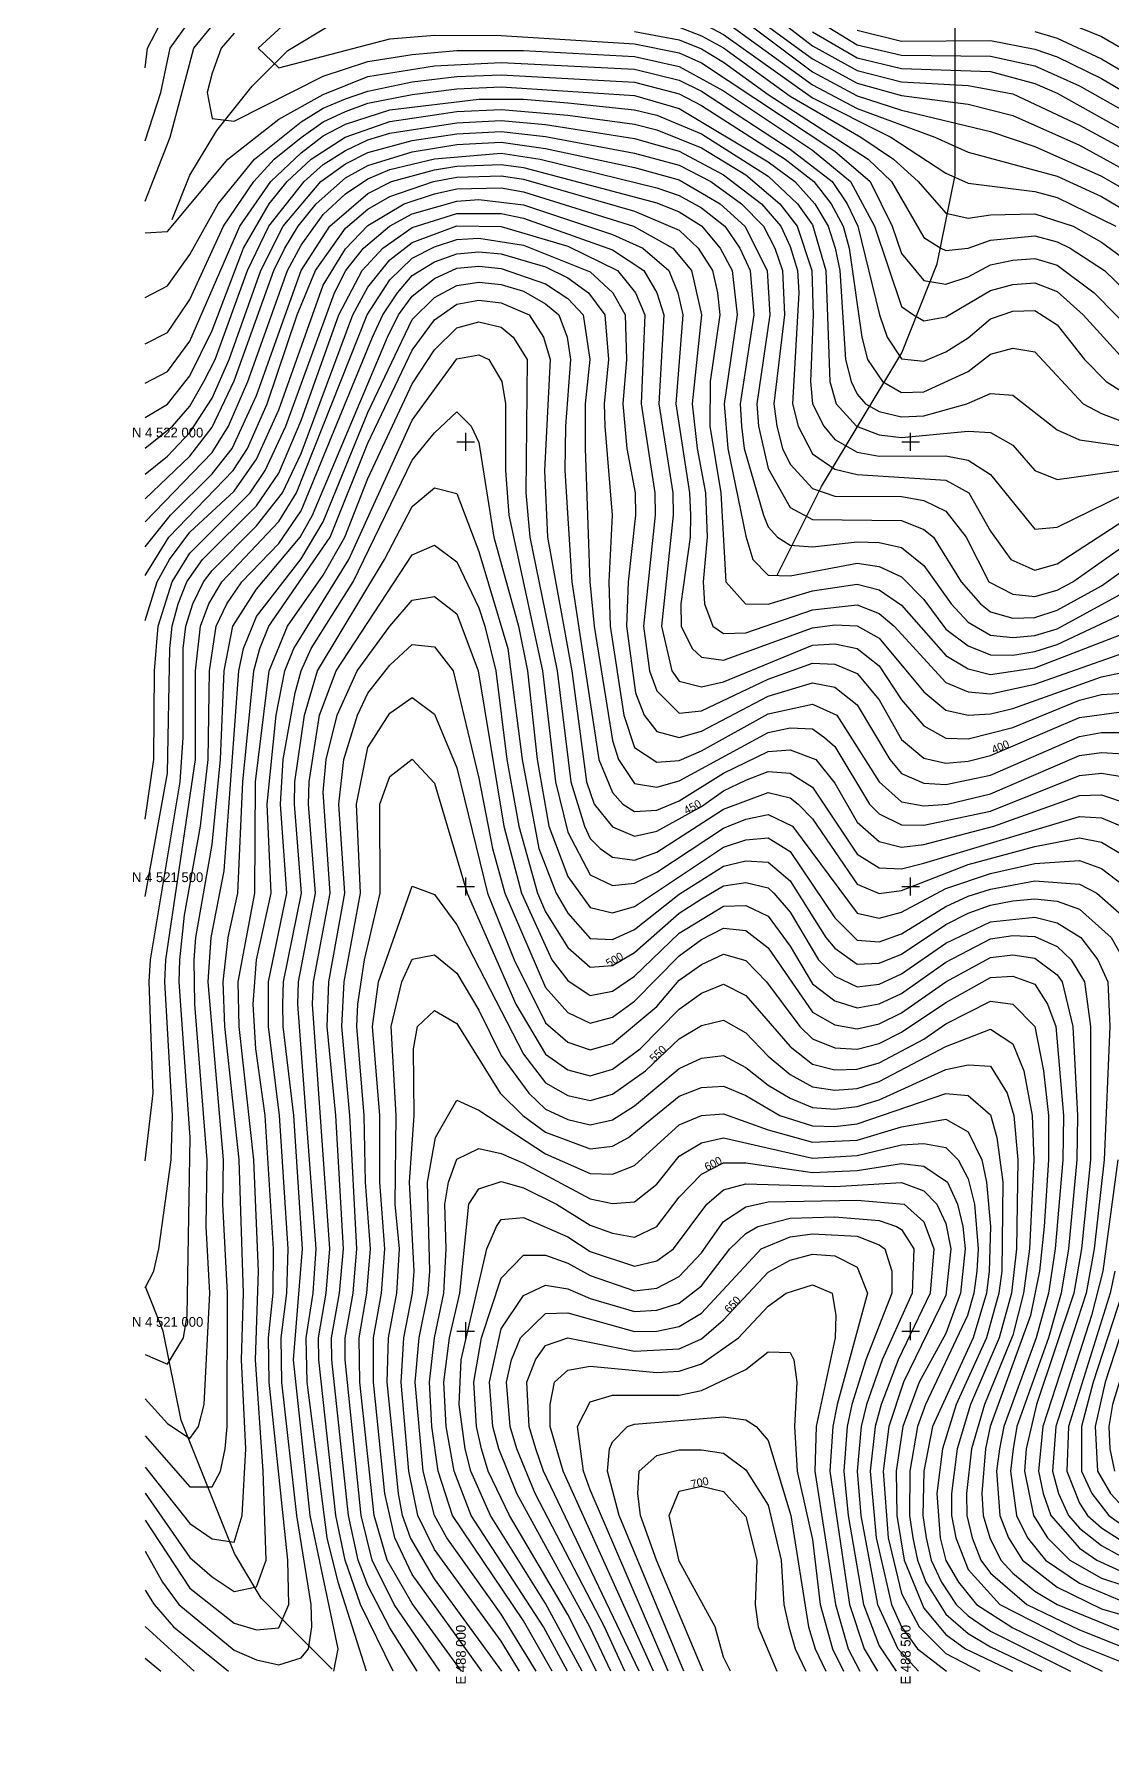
# Model space of a CAD drawing. Header units: metres. Extents: x 487515 to 493460, y 4520543 to 4524748.
# Drawn here: x 487515 to 488727, y 4520543 to 4522459 of the extents above; entities that cross this region are included whole.
import ezdxf
from ezdxf.enums import TextEntityAlignment as Align

# ---------------------------------------------------------------- set-up
doc = ezdxf.new("R2010")
doc.units = ezdxf.units.M
for name, color, linetype in [('GRID-COORDINATES', 8, 'Continuous'), ('STREAM', 150, 'Continuous'), ('TOPO-CONTOUR-MAJOR', 8, 'Continuous'), ('TOPO-CONTOUR-MINOR', 252, 'Continuous'), ('TOPO-TEXT', 8, 'Continuous')]:
    doc.layers.add(name, color=color, linetype=linetype)

msp = doc.modelspace()

# ---------------------------------------------------------------- linework, layer by layer
at = {"layer": 'GRID-COORDINATES'}
for p, q in [((488000, 4521990), (488000, 4522010)), ((488500, 4521990), (488500, 4522010)), ((487990, 4522000), (488010, 4522000)), ((488490, 4522000), (488510, 4522000)), ((487990, 4521500), (488010, 4521500)), ((488000, 4521490), (488000, 4521510)), ((488490, 4521500), (488510, 4521500)), ((488500, 4521490), (488500, 4521510)), ((487990, 4521000), (488010, 4521000)), ((488000, 4520990), (488000, 4521010)), ((488490, 4521000), (488510, 4521000)), ((488500, 4520990), (488500, 4521010))]:
    msp.add_line(p, q, dxfattribs=at)
at = {"layer": 'STREAM'}
for points in [[(487670, 4522250), (487690, 4522300), (487720, 4522350), (487760, 4522400), (487800, 4522440), (487850, 4522470), (487950, 4522510), (488000, 4522520), (488100, 4522560), (488150, 4522590), (488250, 4522630), (488312.5, 4522662.5), (488350, 4522700)], [(488350, 4521850), (488400, 4521950), (488490, 4522100), (488530, 4522200), (488550, 4522300), (488550, 4522550)], [(487850, 4520620), (487770, 4520700), (487740, 4520750), (487680, 4520900), (487660, 4521000), (487640, 4521050)]]:
    msp.add_lwpolyline(points, dxfattribs=at)
at = {"layer": 'TOPO-CONTOUR-MAJOR'}
for points in [[(488389.8, 4522477.1), (488439.8, 4522446.6), (488489.8, 4522434.9), (488589.8, 4522433.8), (488639.8, 4522422.8), (488689.8, 4522400.5), (488839.8, 4522315.5), (488864.8, 4522297.1), (488893, 4522267.7), (488914.8, 4522236.2), (488966.5, 4522142.7), (489004.5, 4522092.7), (489189.8, 4521914.5), (489224, 4521892.7), (489339.8, 4521849.2), (489439.8, 4521805.2), (489489.8, 4521776.9), (489514.8, 4521759.2), (489589.8, 4521689.4), (489614.8, 4521674.6), (489689.8, 4521645)], [(487739.8, 4522459.4), (487724.9, 4522442.7), (487714.8, 4522414.6), (487709.5, 4522392.7), (487714.8, 4522363.6), (487739.8, 4522360.6), (487839.8, 4522411.3), (487889.8, 4522427.8), (487939.8, 4522435.6), (487989.8, 4522439.9), (488064.8, 4522440), (488189.8, 4522433.4), (488239.8, 4522422.2), (488289.8, 4522394.6), (488389.8, 4522327.9), (488432.4, 4522292.7), (488459.3, 4522242.7), (488489.8, 4522152.3), (488503.3, 4522142.7), (488514.8, 4522136.1), (488539.8, 4522140.6), (488589.8, 4522170.2), (488614.8, 4522177.1), (488639.8, 4522178.8), (488664.8, 4522169), (488694.1, 4522142.7), (488739.7, 4522092.7)], [(488298.5, 4522467.7), (488389.8, 4522401.3), (488439.8, 4522374.8), (488527.4, 4522342.7), (488564.8, 4522325.9), (488664.8, 4522298.6), (488714.8, 4522275.8), (488789.8, 4522231.3)], [(487639.8, 4522027.4), (487664.8, 4522042.5), (487689.8, 4522074.2), (487714.8, 4522125.1), (487750.2, 4522217.7), (487779.1, 4522267.7), (487799.4, 4522292.7), (487826.3, 4522317.7), (487864.5, 4522342.7), (487914.8, 4522360.3), (487989.8, 4522371.4), (488039.8, 4522373.8), (488114.8, 4522367.2), (488189.8, 4522357.2), (488214.8, 4522351), (488264.8, 4522330.8), (488314.8, 4522300.2), (488353.1, 4522267.7), (488372.7, 4522242.7), (488389, 4522192.7), (488390.6, 4522142.7), (488387.4, 4522067.7), (488389.9, 4522042.7), (488402.4, 4522017.7), (488414.8, 4522002.8), (488439.8, 4521988.4), (488464.8, 4521983.9), (488539.8, 4521984.3), (488564.8, 4521979.5), (488589.8, 4521963.4), (488639.8, 4521902), (488664.8, 4521904.1), (488739.8, 4521940.7)], [(487639.8, 4521882), (487668.1, 4521917.7), (487714.8, 4521964.2), (487737.3, 4521992.7), (487764.8, 4522052.3), (487815.1, 4522192.7), (487847.2, 4522242.7), (487889.8, 4522279.1), (487916.7, 4522292.7), (487964.8, 4522305.7), (487989.8, 4522310.1), (488039.8, 4522312), (488064.8, 4522308.6), (488214.8, 4522268.7), (488239.8, 4522258.8), (488264.8, 4522243), (488286, 4522217.7), (488299.5, 4522192.7), (488305.1, 4522142.7), (488290.3, 4522042.7), (488294.5, 4521992.7), (488314.8, 4521893.9), (488322.7, 4521867.7), (488339.8, 4521850), (488364.8, 4521849.5), (488439.8, 4521863.5), (488464.8, 4521860), (488489.8, 4521848.3), (488514.8, 4521822.7), (488539.8, 4521789.3), (488564.8, 4521770.6), (488589.8, 4521760.6), (488614.8, 4521760), (488639.8, 4521764.1), (488664.8, 4521772.1), (488739.8, 4521807.2)], [(487639.8, 4521191.4), (487648.7, 4521267.7), (487644.1, 4521392.7), (487645.6, 4521417.7), (487678.8, 4521617.7), (487682.4, 4521667.7), (487682.5, 4521767.7), (487685.2, 4521792.7), (487693.1, 4521817.7), (487705.1, 4521842.7), (487714.8, 4521855.5), (487764.8, 4521905.7), (487793.9, 4521942.7), (487814.8, 4521987.1), (487873.2, 4522142.7), (487889.8, 4522174), (487914.8, 4522204.7), (487939.8, 4522224.2), (487989.8, 4522242.8), (488039.8, 4522242.2), (488114.8, 4522219.9), (488170.4, 4522192.7), (488190.7, 4522167.7), (488201.1, 4522142.7), (488197.2, 4522042.7), (488212.5, 4521942.7), (488213, 4521917.7), (488199.7, 4521792.7), (488206.4, 4521742.7), (488214.8, 4521720), (488239.8, 4521694.8), (488264.8, 4521697.6), (488339.8, 4521733.2), (488389.8, 4521751), (488414.8, 4521750.2), (488439.8, 4521739.7), (488464.8, 4521709.8), (488489.8, 4521665.2), (488514.8, 4521644.5), (488539.8, 4521638.9), (488564.8, 4521641), (488589.8, 4521647.5), (488689.8, 4521689.9), (488739.8, 4521696.7)], [(487639.8, 4520847.2), (487689.8, 4520783.9), (487714.8, 4520766.6), (487739.8, 4520762.7), (487748.7, 4520792.7), (487752.6, 4520867.7), (487747.9, 4520967.7), (487750.1, 4521042.7), (487745.1, 4521192.7), (487729, 4521342.7), (487727.3, 4521392.7), (487733, 4521442.7), (487743.9, 4521492.7), (487749.3, 4521617.7), (487761.8, 4521742.7), (487768.6, 4521767.7), (487778.8, 4521792.7), (487847.5, 4521892.7), (487889.8, 4521998.4), (487939.8, 4522103.2), (487964.8, 4522137.3), (487989.8, 4522154.9), (488014.8, 4522159.3), (488039.8, 4522156.4), (488071.2, 4522142.7), (488087.4, 4522117.7), (488094.7, 4522092.7), (488088.4, 4521967.7), (488091.9, 4521892.7), (488119.1, 4521742.7), (488135.9, 4521617.7), (488144.4, 4521592.7), (488164.8, 4521567), (488189.8, 4521556.5), (488214.8, 4521562.2), (488264.8, 4521589.9), (488289.8, 4521607.5), (488314.8, 4521619.5), (488339.8, 4521629.3), (488364.8, 4521627.6), (488389.8, 4521611.8), (488439.8, 4521536.4), (488464.8, 4521521.1), (488489.8, 4521519.9), (488514.8, 4521526.2), (488689.8, 4521578.9), (488714.8, 4521577.1), (488739.8, 4521566.6)], [(487888.5, 4520617.7), (487856.5, 4520717.7), (487844.2, 4520767.7), (487821.9, 4520942.7), (487820.6, 4520992.7), (487828.5, 4521042.7), (487831.9, 4521092.7), (487811.1, 4521367.7), (487811.9, 4521392.7), (487831.2, 4521492.7), (487823.2, 4521592.7), (487823.9, 4521617.7), (487835.7, 4521692.7), (487854.4, 4521742.7), (487939.8, 4521872.8), (487964.8, 4521883.8), (487989.8, 4521865.2), (488014.8, 4521813.3), (488021.6, 4521792.7), (488033.9, 4521742.7), (488046.2, 4521642.7), (488059.7, 4521567.7), (488080.8, 4521492.7), (488089.8, 4521471.5), (488114.8, 4521431.6), (488139.8, 4521409.2), (488164.8, 4521411.4), (488189.8, 4521425.7), (488239.8, 4521469.9), (488264.8, 4521486.2), (488289.8, 4521500.8), (488314.8, 4521504.5), (488339.8, 4521498.6), (488346.2, 4521492.7), (488364.8, 4521471.1), (488396.6, 4521417.7), (488414.8, 4521399.4), (488439.8, 4521387.2), (488464.8, 4521390.2), (488489.8, 4521401.7), (488539.8, 4521436.3), (488589.8, 4521460.5), (488639.8, 4521465.5), (488664.8, 4521459.3), (488691.3, 4521442.7), (488710.6, 4521417.7), (488721.7, 4521392.7), (488724, 4521342.7), (488717.6, 4521192.7), (488706.4, 4521092.7), (488697.4, 4521042.7), (488648.8, 4520892.7), (488643.7, 4520842.7), (488648.9, 4520817.7), (488657.7, 4520792.7), (488689.8, 4520756.1), (488709.5, 4520742.7), (488739.8, 4520728.6)], [(488018.2, 4520617.7), (487939.8, 4520726.4), (487920.2, 4520767.7), (487908.9, 4520817.7), (487896.3, 4520942.7), (487896.3, 4520992.7), (487905.4, 4521042.7), (487908.9, 4521092.7), (487903.4, 4521167.7), (487903.3, 4521242.7), (487895, 4521342.7), (487901.8, 4521392.7), (487939.8, 4521500.6), (487964.8, 4521490.9), (487989.8, 4521456.8), (488064.8, 4521311.5), (488089.8, 4521279.1), (488114.8, 4521265.2), (488139.8, 4521259.4), (488164.8, 4521266.4), (488202.2, 4521292.7), (488239.8, 4521328.8), (488264.8, 4521343.6), (488289.8, 4521349.6), (488314.8, 4521335.5), (488339.8, 4521309.1), (488364.8, 4521288.6), (488389.8, 4521274.8), (488414.8, 4521271.1), (488439.8, 4521273.1), (488464.8, 4521280.7), (488539.8, 4521320.3), (488589.8, 4521339.7), (488614.8, 4521323.1), (488627.2, 4521292.7), (488636.8, 4521242.7), (488638.7, 4521192.7), (488633.5, 4521092.7), (488627.1, 4521042.7), (488614.8, 4520995.5), (488583, 4520917.7), (488568.4, 4520867.7), (488562.7, 4520817.7), (488563.3, 4520792.7), (488569.1, 4520767.7), (488579, 4520742.7), (488589.8, 4520728.1), (488630.6, 4520692.7), (488689.8, 4520664.1), (488739.8, 4520644.5)], [(488114.3, 4520617.7), (488087.3, 4520667.7), (488006.2, 4520792.7), (487986.8, 4520842.7), (487978, 4520892.7), (487975.4, 4520942.7), (487981.9, 4520992.7), (487993.3, 4521042.7), (488003.5, 4521142.7), (488014.8, 4521160.1), (488039.8, 4521168.3), (488064.8, 4521161.4), (488102.1, 4521142.7), (488139.8, 4521119.1), (488164.8, 4521110.3), (488189.8, 4521105.7), (488214.8, 4521117.8), (488239.8, 4521150.6), (488264.8, 4521176.7), (488289.8, 4521189.4), (488314.8, 4521189.4), (488389.8, 4521178.6), (488439.8, 4521180.8), (488489.8, 4521188.7), (488514.8, 4521185.7), (488541.4, 4521167.7), (488552.9, 4521142.7), (488558.6, 4521117.7), (488561.3, 4521092.7), (488556.2, 4521042.7), (488539.8, 4520997.6), (488509.7, 4520942.7), (488491.4, 4520892.7), (488483.9, 4520842.7), (488484.7, 4520792.7), (488492.7, 4520742.7), (488514.8, 4520688.5), (488539.8, 4520659), (488561.8, 4520642.7), (488614.4, 4520617.7)], [(488194.8, 4520617.7), (488087.2, 4520842.7), (488078.7, 4520867.7), (488071.2, 4520892.7), (488068.8, 4520942.7), (488078.5, 4520967.7), (488089.8, 4520983.9), (488114.8, 4520992.6), (488189.8, 4520977.4), (488239.8, 4520980.2), (488264.8, 4520991.5), (488289.8, 4521012.7), (488339.8, 4521066.3), (488364.8, 4521080), (488389.8, 4521086.7), (488414.8, 4521084.7), (488439.8, 4521071.9), (488451.5, 4521042.7), (488417.5, 4520917.7), (488412.6, 4520892.7), (488409.3, 4520842.7), (488431.2, 4520692.7), (488447.9, 4520642.7), (488463, 4520617.7)], [(488765.3, 4521042.7), (488727.1, 4520917.7), (488722.9, 4520892.7), (488723.8, 4520867.7), (488729.1, 4520842.7)], [(488297.6, 4520617.7), (488289.8, 4520633.4), (488280.2, 4520667.7), (488239.8, 4520741.6), (488228.5, 4520792.7), (488239.8, 4520820.2), (488264.8, 4520825.7), (488289.8, 4520819.9), (488314.8, 4520791.8), (488327.2, 4520742.7), (488325.4, 4520692.7), (488328.5, 4520667.7), (488349.5, 4520617.7)], [(487639.8, 4520667.8), (487694.8, 4520617.7)]]:
    msp.add_lwpolyline(points, dxfattribs=at)
at = {"layer": 'TOPO-CONTOUR-MINOR'}
for points in [[(487821, 4522492.7), (487766.8, 4522442.7), (487789.8, 4522420.6), (487914.8, 4522453), (487964.8, 4522457.2), (488039.8, 4522457), (488189.8, 4522447.6), (488239.8, 4522437.4), (488264.8, 4522426.1), (488414.8, 4522327), (488454.5, 4522292.7), (488479.4, 4522242.7), (488489.8, 4522211.9), (488514.8, 4522181.6), (488539.8, 4522177.4), (488564.8, 4522185.4), (488589.8, 4522198.9), (488614.8, 4522204.4), (488639.8, 4522206.1), (488664.8, 4522198.6), (488706.5, 4522167.7), (488755.5, 4522117.7)], [(488289.8, 4522503.6), (488389.8, 4522430.5), (488439.8, 4522403.4), (488489.8, 4522389.3), (488564.8, 4522379.8), (488614.8, 4522366.8), (488689.8, 4522333.8), (488814.8, 4522265.1)], [(488314.8, 4522503.5), (488389.8, 4522445.4), (488439.8, 4522417.6), (488489.8, 4522404.8), (488564.8, 4522400.7), (488614.8, 4522391.5), (488689.8, 4522356.2), (488806.8, 4522292.7), (488839.8, 4522271), (488868.2, 4522242.7), (488928.1, 4522142.7), (488965, 4522092.7), (489059.8, 4521992.7), (489133.7, 4521892.7), (489164.8, 4521862.9), (489198.4, 4521842.7), (489289.8, 4521820.1), (489364.8, 4521786), (489439.8, 4521765.6), (489489.8, 4521739.5), (489514.8, 4521719.5), (489564.8, 4521668.3), (489589.8, 4521649.9), (489669.4, 4521617.7)], [(487639.8, 4522338.5), (487657.3, 4522392.7), (487667.8, 4522442.7), (487689.8, 4522473.5)], [(488264.8, 4522471), (488289.8, 4522458.2), (488389.8, 4522387), (488477.9, 4522342.7), (488539.8, 4522302.2), (488564.8, 4522290.7), (488639.8, 4522281.5), (488664.8, 4522274.7), (488730.6, 4522242.7)], [(488314.8, 4522472.3), (488389.8, 4522415.9), (488439.8, 4522389.1), (488489.8, 4522372.8), (488589.8, 4522349), (488639.8, 4522332.3), (488714.8, 4522298.8), (488811.9, 4522242.7)], [(488664.8, 4522476.1), (488714.8, 4522455.7), (488866.8, 4522367.7), (488926.6, 4522317.7), (488962, 4522267.7), (488989.8, 4522215.5), (489034.6, 4522142.7), (489064.8, 4522113.3), (489090.4, 4522092.7), (489135.4, 4522067.7), (489248.4, 4521992.7), (489337.1, 4521942.7), (489414.8, 4521906.9), (489464.8, 4521873.8), (489562.8, 4521792.7), (489639.8, 4521734.6), (489673.2, 4521717.7)], [(487639.8, 4522270.8), (487667.8, 4522342.7), (487694.4, 4522442.7), (487714.9, 4522467.7)], [(487639.8, 4522420.5), (487642.2, 4522442.7), (487655.3, 4522467.7)], [(488189.8, 4522461.6), (488239.8, 4522452), (488264.8, 4522441.8), (488289.8, 4522426.8), (488339.8, 4522390.6), (488452.4, 4522317.7), (488478.6, 4522292.7), (488514.8, 4522229.8), (488534.1, 4522217.7), (488539.8, 4522215), (488564.8, 4522217.7), (488589.8, 4522226.7), (488639.8, 4522231.6), (488664.8, 4522225.1), (488679.5, 4522217.7), (488717.8, 4522192.7), (488846.9, 4522067.7)], [(488239.8, 4522466.2), (488264.8, 4522456.5), (488289.8, 4522443), (488364.8, 4522388.6), (488443.9, 4522342.7), (488480.7, 4522317.7), (488508.6, 4522292.7), (488539.8, 4522257.1), (488564.8, 4522251.7), (488589.8, 4522255.4), (488639.8, 4522256.5), (488682.9, 4522242.7), (488714.8, 4522224.7), (488758.2, 4522192.7)], [(488389.8, 4522461.1), (488439.8, 4522431.9), (488489.8, 4522420), (488589.8, 4522416.6), (488639.8, 4522403), (488664.8, 4522392.1), (488839.8, 4522294.1), (488864.8, 4522272.8), (488890.5, 4522242.7), (488947.2, 4522142.7), (488984, 4522092.7), (489059.4, 4522017.7), (489139.8, 4521922.2), (489169.6, 4521892.7), (489214.8, 4521864.9), (489314.8, 4521834.4), (489439.8, 4521784.6), (489474.1, 4521767.7), (489514.8, 4521739.1), (489564.8, 4521689.6), (489589.8, 4521669.1), (489614.8, 4521655.8), (489689.8, 4521626.3)], [(488439.8, 4522462.8), (488489.8, 4522450.5), (488589.8, 4522451.2), (488639.8, 4522441.6), (488664.8, 4522433), (488714.8, 4522408.5), (488864.8, 4522320), (488889.8, 4522298), (488914.8, 4522268.2), (488985.8, 4522142.7), (489026.8, 4522092.7), (489189.8, 4521954.3), (489239.8, 4521919.4), (489264.8, 4521906.3), (489364.8, 4521865), (489464.8, 4521813.6), (489514.8, 4521779.6), (489589.8, 4521712.9), (489614.8, 4521694.5), (489714.8, 4521653.9)], [(488639.8, 4522461.5), (488664.8, 4522453.9), (488714.8, 4522430.8), (488864.8, 4522342.3), (488896.8, 4522317.7), (488919.4, 4522292.7), (488951.7, 4522242.7), (488989.8, 4522171.5), (489008.4, 4522142.7), (489053.5, 4522092.7), (489262.1, 4521942.7), (489389.8, 4521882.1), (489464.8, 4521837.5), (489514.8, 4521802.9), (489589.8, 4521738.6), (489639.8, 4521705.4), (489664.6, 4521692.7)], [(487639.8, 4522235.1), (487664.8, 4522236.7), (487732.5, 4522317.7), (487789.8, 4522362.7), (487839.8, 4522390.7), (487889.8, 4522410.7), (487964.8, 4522422.9), (488039.8, 4522426.6), (488189.8, 4522419), (488239.8, 4522406.8), (488264.8, 4522394.5), (488364.8, 4522329.2), (488411.9, 4522292.7), (488428.9, 4522267.7), (488440.6, 4522242.7), (488465, 4522142.7), (488473.8, 4522117.7), (488489.8, 4522093.4), (488514.8, 4522090.8), (488539.8, 4522101.2), (488564.8, 4522116.8), (488589.8, 4522138.4), (488614.8, 4522146.9), (488639.8, 4522147.7), (488664.8, 4522131.6), (488695.6, 4522092.7), (488720, 4522067.7), (488759.6, 4522042.7)], [(487639.8, 4522162.3), (487664.8, 4522175.4), (487689.8, 4522210.8), (487721.6, 4522267.7), (487762.4, 4522317.7), (487814.8, 4522359.9), (487839.8, 4522375.2), (487864.8, 4522385.8), (487889.8, 4522394.5), (487939.8, 4522405), (487989.8, 4522410.9), (488039.8, 4522412.7), (488189.8, 4522404.3), (488239.8, 4522391.2), (488264.8, 4522378.3), (488358.9, 4522317.7), (488391.1, 4522292.7), (488410.8, 4522267.7), (488424.1, 4522242.7), (488430.9, 4522217.7), (488445.3, 4522117.7), (488451.7, 4522092.7), (488468.3, 4522067.7), (488489.8, 4522055.4), (488514.8, 4522056.4), (488564.8, 4522079.1), (488589.8, 4522098.6), (488614.8, 4522105.5), (488639.8, 4522101.3), (488693.9, 4522042.7), (488714.8, 4522031.8), (488864.8, 4521974.5)], [(487639.8, 4522110.3), (487664.8, 4522122.8), (487678.1, 4522142.7), (487689.8, 4522160.2), (487727.7, 4522242.7), (487761.9, 4522292.7), (487784.6, 4522317.7), (487814.8, 4522342.3), (487839.8, 4522359.7), (487864.8, 4522371.6), (487889.8, 4522380.7), (487939.8, 4522390.5), (487989.8, 4522396.9), (488039.8, 4522399.1), (488189.8, 4522389.3), (488239.8, 4522375), (488339.8, 4522315), (488369.8, 4522292.7), (488392.3, 4522267.7), (488407.5, 4522242.7), (488415.1, 4522217.7), (488420.5, 4522192.7), (488427, 4522092.7), (488433.3, 4522067.7), (488439.8, 4522053.6), (488449.5, 4522042.7), (488464.8, 4522034.2), (488489.8, 4522028), (488514.8, 4522029.3), (488563.4, 4522042.7), (488589.8, 4522054.2), (488614.8, 4522052.6), (488664.8, 4522013.6), (488689.8, 4522002.2), (488739.8, 4521995.3)], [(487639.8, 4522065.9), (487664.8, 4522079.2), (487689.8, 4522113.2), (487745.9, 4522242.7), (487780.8, 4522292.7), (487814.8, 4522325.1), (487839.8, 4522344.1), (487864.8, 4522357.2), (487914.8, 4522373.5), (488014.8, 4522385.5), (488064.8, 4522385.4), (488114.8, 4522381.2), (488189.8, 4522373.3), (488214.8, 4522367.2), (488264.8, 4522346.3), (488339.8, 4522298.8), (488373, 4522267.7), (488389.8, 4522243.9), (488404.8, 4522192.7), (488409.4, 4522067.7), (488416.3, 4522042.7), (488439.2, 4522017.7), (488464.8, 4522008), (488489.8, 4522004.8), (488564.8, 4522011.9), (488589.8, 4522010.6), (488614.8, 4521996.4), (488639.8, 4521967.9), (488664.8, 4521957.7), (488739.8, 4521968.3)], [(487639.8, 4521993), (487670.3, 4522017.7), (487689.8, 4522040.3), (487705.7, 4522067.7), (487718.3, 4522092.7), (487754.7, 4522192.7), (487778.8, 4522242.7), (487818.2, 4522292.7), (487839.8, 4522312), (487864.8, 4522327.8), (487889.8, 4522339.7), (487914.8, 4522347.1), (487989.8, 4522358.9), (488039.8, 4522361.5), (488089.8, 4522356.8), (488189.8, 4522341.1), (488239.8, 4522326.9), (488289.8, 4522300.4), (488332.3, 4522267.7), (488354.2, 4522242.7), (488364.8, 4522219.7), (488372.9, 4522192.7), (488374.3, 4522167.7), (488367.4, 4522042.7), (488373.8, 4522017.7), (488389.8, 4521986.4), (488414.8, 4521969.4), (488439.8, 4521963.2), (488539.8, 4521957), (488565.6, 4521942.7), (488589.8, 4521899.7), (488612.8, 4521867.7), (488639.8, 4521855.7), (488664.8, 4521862.7), (488739.8, 4521911.7)], [(487639.8, 4521963.6), (487664.8, 4521983.8), (487689.8, 4522010.5), (487714.8, 4522049.1), (487733.9, 4522092.7), (487769.8, 4522192.7), (487794.9, 4522242.7), (487837, 4522292.7), (487864.8, 4522312.6), (487889.8, 4522325.5), (487939.8, 4522339), (487989.8, 4522346.5), (488039.8, 4522349.1), (488089.8, 4522343.4), (488189.8, 4522324.8), (488239.8, 4522311), (488275.6, 4522292.7), (488310.1, 4522267.7), (488334.8, 4522242.7), (488347.6, 4522217.7), (488356.2, 4522192.7), (488358.4, 4522142.7), (488346.4, 4522042.7), (488349.8, 4522017.7), (488356, 4521992.7), (488364.8, 4521974.9), (488389.8, 4521947.4), (488414.8, 4521939), (488489.8, 4521938.6), (488514.8, 4521934.1), (488539.8, 4521922.2), (488562.5, 4521892.7), (488587.9, 4521842.7), (488614.8, 4521828.7), (488639.8, 4521826.1), (488664.8, 4521833.4), (488682.5, 4521842.7), (488739.8, 4521883.2)], [(487639.8, 4521936), (487689.8, 4521984.1), (487714.8, 4522016.6), (487739.8, 4522068.5), (487784.4, 4522192.7), (487796.8, 4522217.7), (487811.6, 4522242.7), (487832, 4522267.7), (487864.8, 4522296.7), (487889.8, 4522310.9), (487939.8, 4522326.2), (487989.8, 4522334.4), (488039.8, 4522336.8), (488089.8, 4522329.9), (488189.8, 4522308.5), (488239.8, 4522294.7), (488285.9, 4522267.7), (488313.8, 4522242.7), (488338.9, 4522192.7), (488341.7, 4522142.7), (488327.1, 4522042.7), (488329.1, 4522017.7), (488339.8, 4521970), (488364.8, 4521926.2), (488389.8, 4521912.6), (488489.8, 4521911.4), (488514.8, 4521901.6), (488525.8, 4521892.7), (488556.7, 4521842.7), (488578.7, 4521817.7), (488589.8, 4521808.7), (488614.8, 4521801.8), (488639.8, 4521802.5), (488664.8, 4521810.6), (488714.8, 4521838.2), (488739.8, 4521856)], [(487639.8, 4521910), (487714.8, 4521988.2), (487733.2, 4522017.7), (487755, 4522067.7), (487799.6, 4522192.7), (487814.8, 4522221), (487839.8, 4522255.7), (487864.8, 4522278.9), (487889.8, 4522295.9), (487914.8, 4522306.2), (487964.8, 4522318.4), (488039.8, 4522324.5), (488083.5, 4522317.7), (488214.8, 4522285.6), (488239.8, 4522277.2), (488264.8, 4522263.3), (488291.1, 4522242.7), (488308.1, 4522217.7), (488319.7, 4522192.7), (488323.7, 4522142.7), (488308.5, 4522042.7), (488310.1, 4522017.7), (488313.1, 4521992.7), (488334.6, 4521917.7), (488339.8, 4521904.5), (488350.5, 4521892.7), (488364.8, 4521883.7), (488389.8, 4521882.1), (488439.8, 4521887.5), (488464.8, 4521886.7), (488489.8, 4521881.3), (488514.8, 4521861.1), (488545.7, 4521817.7), (488564.8, 4521797.4), (488589.8, 4521782.8), (488614.8, 4521779.9), (488639.8, 4521782.4), (488664.8, 4521789.8), (488739.8, 4521830.8)], [(487639.8, 4521849.9), (487666.2, 4521892.7), (487738.5, 4521967.7), (487754.7, 4521992.7), (487776.7, 4522042.7), (487810.6, 4522142.7), (487831.1, 4522192.7), (487864.8, 4522240.1), (487889.8, 4522261.5), (487914.8, 4522276), (487963.8, 4522292.7), (487989.8, 4522297.6), (488039.8, 4522299.2), (488064.8, 4522295.3), (488189.8, 4522259.4), (488239.8, 4522238.1), (488261.1, 4522217.7), (488277.5, 4522192.7), (488283.1, 4522167.7), (488285.7, 4522142.7), (488274.7, 4522067.7), (488274.4, 4522017.7), (488286.8, 4521942.7), (488292.2, 4521842.7), (488314.4, 4521817.7), (488339.8, 4521817.6), (488389.8, 4521832.4), (488439.8, 4521839.9), (488464.8, 4521833.6), (488489.8, 4521816.4), (488539.8, 4521759.7), (488564.8, 4521744.9), (488589.8, 4521738.6), (488639.8, 4521745.8), (488739.8, 4521784.6)], [(487639.8, 4521799.1), (487653.1, 4521842.7), (487667.1, 4521867.7), (487689.8, 4521898.3), (487739.8, 4521944.6), (487764.8, 4521980.4), (487789.8, 4522036.1), (487839.8, 4522176.2), (487864.8, 4522217.2), (487889.8, 4522243.3), (487930.9, 4522267.7), (487964.8, 4522279), (487989.8, 4522284.5), (488039.8, 4522285.6), (488064.8, 4522281), (488188.6, 4522242.7), (488232.6, 4522217.7), (488253.7, 4522192.7), (488264.9, 4522142.7), (488254.6, 4522042.7), (488260, 4521992.7), (488269.6, 4521942.7), (488271.5, 4521892.7), (488266.8, 4521842.7), (488268.4, 4521817.7), (488277.7, 4521792.7), (488289.8, 4521784.5), (488314.8, 4521785.1), (488389.8, 4521811.3), (488439.8, 4521816.9), (488464.8, 4521807.1), (488481.7, 4521792.7), (488539.8, 4521729.3), (488564.8, 4521718.9), (488589.8, 4521716.7), (488639.8, 4521727.4), (488739.8, 4521762.9)], [(487639.8, 4521575.9), (487649.3, 4521642.7), (487650, 4521742.7), (487654.1, 4521792.7), (487669.9, 4521842.7), (487689.8, 4521875), (487757.8, 4521942.7), (487774.4, 4521967.7), (487797.7, 4522017.7), (487852.3, 4522167.7), (487865.1, 4522192.7), (487885, 4522217.7), (487914.2, 4522242.7), (487939.8, 4522256.5), (487989.8, 4522270.8), (488014.8, 4522272.5), (488064.8, 4522266.4), (488164.8, 4522233.2), (488199, 4522217.7), (488228.1, 4522192.7), (488238.5, 4522167.7), (488243.9, 4522142.7), (488236.2, 4522042.7), (488251.6, 4521942.7), (488252.6, 4521917.7), (488252.2, 4521892.7), (488241.9, 4521817.7), (488242.1, 4521792.7), (488254.4, 4521767.7), (488264.8, 4521757.8), (488289.8, 4521754.7), (488389.8, 4521790.8), (488414.8, 4521794.4), (488439.8, 4521793.3), (488464.8, 4521779.1), (488514.8, 4521718.8), (488539.8, 4521698.2), (488564.8, 4521692.8), (488589.8, 4521694.3), (488614.8, 4521700.2), (488714.8, 4521735.8), (488739.8, 4521741.2)], [(487639.8, 4521488.8), (487664.8, 4521627.6), (487667.4, 4521767.7), (487669.9, 4521792.7), (487676.9, 4521817.7), (487686.3, 4521842.7), (487704, 4521867.7), (487764.8, 4521928.2), (487789.8, 4521964.8), (487814.8, 4522024), (487857.2, 4522142.7), (487883.4, 4522192.7), (487906.8, 4522217.7), (487939.8, 4522241.1), (487989.8, 4522256.9), (488039.8, 4522256.8), (488064.8, 4522251.6), (488164.8, 4522215.8), (488200.3, 4522192.7), (488214.9, 4522167.7), (488222.6, 4522142.7), (488217, 4522042.7), (488232.7, 4521942.7), (488233.3, 4521917.7), (488220, 4521792.7), (488231.6, 4521742.7), (488239.8, 4521731), (488264.8, 4521724.5), (488289.8, 4521730), (488389.8, 4521771.3), (488414.8, 4521772.9), (488439.8, 4521767.8), (488464.8, 4521748.3), (488489.8, 4521710.1), (488514.8, 4521680.7), (488539.8, 4521667), (488564.8, 4521666.1), (488614.8, 4521678.8), (488689.8, 4521709.5), (488714.8, 4521715.8), (488745.8, 4521717.7)], [(487639.8, 4521048.8), (487649.2, 4521067.7), (487654.8, 4521092.7), (487668.7, 4521192.7), (487670.4, 4521242.7), (487661.8, 4521392.7), (487662.7, 4521417.7), (487696.3, 4521642.7), (487696.3, 4521742.7), (487701.8, 4521792.7), (487711.3, 4521817.7), (487725.9, 4521842.7), (487789.8, 4521910.5), (487809.7, 4521942.7), (487889.3, 4522142.7), (487914.8, 4522182.3), (487939.8, 4522206.4), (487964.8, 4522219.4), (487989.8, 4522227.4), (488014.8, 4522229.2), (488064.8, 4522221.3), (488139.8, 4522191.3), (488165.4, 4522167.7), (488179.2, 4522142.7), (488180.7, 4522092.7), (488176.6, 4522042.7), (488181.1, 4521992.7), (488190.4, 4521942.7), (488190.8, 4521917.7), (488182.4, 4521842.7), (488180.6, 4521792.7), (488190.7, 4521717.7), (488200.4, 4521692.7), (488214.8, 4521674.4), (488239.8, 4521667.4), (488264.8, 4521674.6), (488339.8, 4521713.9), (488389.8, 4521729), (488414.8, 4521724.2), (488439.8, 4521704.3), (488476.5, 4521642.7), (488489.8, 4521627), (488514.8, 4521616.1), (488539.8, 4521614.8), (488589.8, 4521625.3), (488689.8, 4521668.7), (488714.8, 4521673.2), (488739.8, 4521673.3)], [(487639.8, 4520973.8), (487664.8, 4520962.9), (487682.8, 4520992.7), (487686.7, 4521017.7), (487690.1, 4521217.7), (487677.9, 4521392.7), (487678.6, 4521417.7), (487683.9, 4521467.7), (487701.9, 4521567.7), (487710.5, 4521642.7), (487712.1, 4521742.7), (487719.5, 4521792.7), (487731.3, 4521817.7), (487748.4, 4521842.7), (487789.8, 4521885.9), (487814.8, 4521922.6), (487895.3, 4522117.7), (487906.6, 4522142.7), (487923.1, 4522167.7), (487939.8, 4522187), (487964.8, 4522202.4), (487989.8, 4522211.6), (488014.8, 4522213.7), (488039.8, 4522211.3), (488089.8, 4522196.7), (488114.8, 4522184.5), (488138.1, 4522167.7), (488156.5, 4522142.7), (488160.3, 4522092.7), (488155.5, 4522042.7), (488156.2, 4522017.7), (488164.7, 4521917.7), (488160.8, 4521842.7), (488162.3, 4521792.7), (488177.8, 4521692.7), (488189.8, 4521656.2), (488214.8, 4521639.7), (488239.8, 4521641.8), (488264.8, 4521652.6), (488339.8, 4521694.2), (488389.8, 4521704.9), (488417.1, 4521692.7), (488464.8, 4521617.7), (488489.8, 4521595.4), (488514.8, 4521590.6), (488541.4, 4521592.7), (488589.8, 4521604.2), (488689.8, 4521647.2), (488714.8, 4521650.8), (488739.8, 4521649.2)], [(487639.8, 4520924.1), (487664.8, 4520896.1), (487689.8, 4520879.2), (487699.5, 4520892.7), (487706, 4520917.7), (487712.3, 4521042.7), (487708.3, 4521117.7), (487709.5, 4521192.7), (487695.4, 4521367.7), (487694.6, 4521417.7), (487696.4, 4521442.7), (487714.8, 4521547.1), (487724.3, 4521642.7), (487728.4, 4521742.7), (487738.3, 4521792.7), (487764.8, 4521834.4), (487813.8, 4521892.7), (487827.7, 4521917.7), (487912, 4522117.7), (487924.3, 4522142.7), (487939.8, 4522163.9), (487964.8, 4522183.7), (487989.8, 4522195.2), (488014.8, 4522197.5), (488039.8, 4522195.1), (488089.8, 4522177.6), (488114.8, 4522161.2), (488132.1, 4522142.7), (488139.4, 4522092.7), (488134.4, 4522042.7), (488134.3, 4521992.7), (488139.6, 4521842.7), (488144.4, 4521792.7), (488164.8, 4521664.3), (488171.5, 4521642.7), (488189.8, 4521616), (488214.8, 4521611.9), (488239.8, 4521619), (488339.8, 4521673.2), (488364.8, 4521678.5), (488389.8, 4521677.3), (488403.4, 4521667.7), (488414.8, 4521657.3), (488453.9, 4521592.7), (488464.8, 4521581.7), (488489.8, 4521569.5), (488514.8, 4521568.9), (488589.8, 4521584.7), (488689.8, 4521624.9), (488714.8, 4521627.3), (488739.8, 4521623.5)], [(487639.8, 4520882.4), (487689.8, 4520825.2), (487714.8, 4520825.2), (487724.4, 4520842.7), (487729.4, 4520867.7), (487731.8, 4520892.7), (487732, 4521042.7), (487726.9, 4521142.7), (487727.7, 4521192.7), (487710.4, 4521392.7), (487713.9, 4521442.7), (487728.3, 4521517.7), (487744.9, 4521742.7), (487750.2, 4521767.7), (487764.8, 4521803.6), (487814.8, 4521868.3), (487839.8, 4521910.2), (487889.8, 4522033.1), (487939.8, 4522137.5), (487964.8, 4522162.2), (487989.8, 4522176), (488014.8, 4522179.4), (488039.8, 4522176.8), (488064.8, 4522169.3), (488089.8, 4522155.1), (488104.7, 4522142.7), (488113.8, 4522117.7), (488117.8, 4522092.7), (488112, 4522017.7), (488111.5, 4521967.7), (488119.1, 4521842.7), (488149.5, 4521642.7), (488164.8, 4521605.7), (488176.7, 4521592.7), (488189.8, 4521584.2), (488214.8, 4521586), (488239.8, 4521596.5), (488289.8, 4521627.6), (488339.8, 4521651.8), (488364.8, 4521653.8), (488393.6, 4521642.7), (488414.8, 4521616.4), (488439.8, 4521572.3), (488464.8, 4521550.7), (488489.8, 4521544.4), (488514.8, 4521547.4), (488593.5, 4521567.7), (488689.8, 4521602.2), (488714.8, 4521603), (488745.8, 4521592.7)], [(487639.8, 4520817.8), (487689.8, 4520745.7), (487714.8, 4520723.8), (487739.8, 4520707.2), (487764.8, 4520712.7), (487775.5, 4520742.7), (487772.4, 4520842.7), (487763.7, 4520967.7), (487767.2, 4521067.7), (487761.9, 4521192.7), (487745.1, 4521342.7), (487744.3, 4521392.7), (487762.8, 4521492.7), (487763.5, 4521617.7), (487779, 4521742.7), (487799.6, 4521792.7), (487839.8, 4521850.2), (487864.1, 4521892.7), (487889.8, 4521958.9), (487939.8, 4522065.3), (487964.8, 4522103.5), (487989.8, 4522128.3), (488014.8, 4522134.8), (488039.8, 4522128.9), (488053.1, 4522117.7), (488068.9, 4522092.7), (488067.4, 4521942.7), (488072, 4521892.7), (488102.6, 4521742.7), (488118.1, 4521617.7), (488133.3, 4521567.7), (488139.8, 4521554), (488151.2, 4521542.7), (488164.8, 4521533.1), (488189.8, 4521529.8), (488214.8, 4521538.8), (488289.8, 4521586.9), (488339.8, 4521605.9), (488364.8, 4521599.9), (488373.7, 4521592.7), (488389.8, 4521576.2), (488439.8, 4521502.6), (488464.8, 4521492.3), (488489.8, 4521495.5), (488564.8, 4521524.9), (488639.8, 4521545.1), (488689.8, 4521554.8), (488714.8, 4521549.8), (488739.8, 4521534.9)], [(487639.8, 4520787.4), (487689.8, 4520711.1), (487739.8, 4520671.8), (487764.8, 4520664.4), (487789.8, 4520666.5), (487801.2, 4520692.7), (487799.9, 4520742.7), (487779, 4520942.7), (487778.1, 4520992.7), (487783.4, 4521042.7), (487783.8, 4521092.7), (487774.4, 4521242.7), (487764, 4521317.7), (487760.9, 4521367.7), (487764.8, 4521417.7), (487781.3, 4521492.7), (487776.8, 4521592.7), (487786.8, 4521692.7), (487796.6, 4521742.7), (487806.9, 4521767.7), (487868.6, 4521867.7), (487939.8, 4522024.5), (487989.8, 4522093.2), (488014.8, 4522097.9), (488025.8, 4522092.7), (488040.7, 4522067.7), (488044.5, 4522042.7), (488044.5, 4521967.7), (488048.4, 4521917.7), (488086.1, 4521742.7), (488100.8, 4521617.7), (488114.8, 4521561), (488139.8, 4521513.3), (488164.8, 4521501.2), (488189.8, 4521503.7), (488214.8, 4521516.1), (488289.8, 4521565.6), (488314.8, 4521575.6), (488339.8, 4521581.1), (488367.2, 4521567.7), (488439.8, 4521470.1), (488464.8, 4521464.4), (488489.8, 4521471), (488539.8, 4521497.7), (488589.8, 4521514.5), (488639.8, 4521525.8), (488689.8, 4521529.4), (488714.8, 4521520.3), (488739.8, 4521501.1)], [(487639.8, 4520752.6), (487659.1, 4520717.7), (487677.3, 4520692.7), (487739.8, 4520641.2), (487764.8, 4520630.6), (487789.8, 4520624.7), (487814.8, 4520632.9), (487823.4, 4520642.7), (487827.1, 4520667.7), (487826.2, 4520692.7), (487810.2, 4520792.7), (487793.3, 4520942.7), (487792.4, 4520992.7), (487799, 4521042.7), (487800.5, 4521092.7), (487790.7, 4521242.7), (487778.1, 4521342.7), (487778.1, 4521392.7), (487798.8, 4521492.7), (487791.8, 4521592.7), (487794.7, 4521642.7), (487808.1, 4521717.7), (487814.8, 4521742.7), (487826.4, 4521767.7), (487873.6, 4521842.7), (487939.8, 4521979.3), (487964.8, 4522010.1), (487989.8, 4522033.6), (488005.9, 4522017.7), (488014.8, 4521999.4), (488031.4, 4521892.7), (488059.1, 4521792.7), (488069.5, 4521742.7), (488080.1, 4521642.7), (488093.5, 4521567.7), (488114.8, 4521511.4), (488139.8, 4521476.3), (488164.8, 4521470.3), (488189.8, 4521477.7), (488289.8, 4521544.2), (488314.8, 4521552.5), (488339.8, 4521554.8), (488364.8, 4521539.3), (488414.8, 4521464.8), (488439.8, 4521439.7), (488464.8, 4521438), (488489.8, 4521446.9), (488539.8, 4521477.7), (488564.8, 4521489.1), (488589.8, 4521497.2), (488639.8, 4521506.3), (488689.8, 4521502.8), (488709.2, 4521492.7), (488737.6, 4521467.7)], [(487851.7, 4520617.7), (487856.5, 4520642.7), (487825.2, 4520792.7), (487806.5, 4520967.7), (487816.6, 4521092.7), (487806.6, 4521242.7), (487794.7, 4521342.7), (487794.4, 4521367.7), (487795, 4521392.7), (487815.5, 4521492.7), (487807.4, 4521592.7), (487808, 4521617.7), (487818.9, 4521692.7), (487833.5, 4521742.7), (487908.8, 4521867.7), (487939.8, 4521927.4), (487964.8, 4521948.5), (487989.8, 4521942), (488014.8, 4521876.8), (488047.3, 4521767.7), (488063.5, 4521642.7), (488082.2, 4521542.7), (488101.5, 4521492.7), (488114.8, 4521470.1), (488139.8, 4521441.6), (488164.8, 4521440.3), (488189.8, 4521451.7), (488239.8, 4521491.3), (488289.8, 4521522.8), (488314.8, 4521528.8), (488339.8, 4521527.4), (488364.8, 4521506.6), (488404.6, 4521442.7), (488414.8, 4521430.6), (488439.8, 4521412.8), (488464.8, 4521413.8), (488489.8, 4521424.1), (488539.8, 4521457.2), (488564.8, 4521469.9), (488589.8, 4521479.1), (488614.8, 4521483.9), (488639.8, 4521486.3), (488664.8, 4521483.5), (488689.8, 4521474.6), (488725.5, 4521442.7), (488739.9, 4521417.7)], [(487918.3, 4520617.7), (487881.8, 4520692.7), (487864.4, 4520742.7), (487854, 4520792.7), (487834.7, 4520967.7), (487834.6, 4520992.7), (487843.1, 4521042.7), (487847.2, 4521092.7), (487827.8, 4521367.7), (487828.8, 4521392.7), (487847.4, 4521492.7), (487839.8, 4521606.2), (487843.2, 4521642.7), (487855.5, 4521692.7), (487877.8, 4521742.7), (487914.8, 4521792.7), (487939.8, 4521821.9), (487964.8, 4521826.1), (487989.8, 4521806.5), (488014.1, 4521742.7), (488042.7, 4521567.7), (488062.6, 4521492.7), (488096.9, 4521417.7), (488114.8, 4521394.2), (488139.8, 4521377.4), (488164.8, 4521382.4), (488189.8, 4521399.1), (488239.8, 4521447.4), (488289.8, 4521477.9), (488314.8, 4521478.7), (488339.8, 4521466.8), (488364.8, 4521433), (488389.8, 4521390.6), (488414.8, 4521371.4), (488439.8, 4521363.5), (488464.8, 4521368), (488489.8, 4521379.7), (488539.8, 4521414.8), (488589.8, 4521441.3), (488614.8, 4521445.1), (488639.8, 4521443.9), (488664.8, 4521432.7), (488680.5, 4521417.7), (488695.6, 4521392.7), (488702.4, 4521342.7), (488702.3, 4521192.7), (488692.2, 4521092.7), (488683.5, 4521042.7), (488641.7, 4520917.7), (488630.1, 4520867.7), (488628.1, 4520842.7), (488638.2, 4520792.7), (488654, 4520767.7), (488679, 4520742.7), (488714.8, 4520722.5), (488764.8, 4520705.7)], [(487945.5, 4520617.7), (487914.8, 4520666.6), (487889.8, 4520714.2), (487879.2, 4520742.7), (487868.2, 4520792.7), (487849.4, 4520967.7), (487849.2, 4520992.7), (487858.1, 4521042.7), (487862.4, 4521092.7), (487853.9, 4521242.7), (487844.3, 4521342.7), (487845.9, 4521392.7), (487864.1, 4521492.7), (487857.5, 4521592.7), (487862.9, 4521642.7), (487878.3, 4521692.7), (487889.8, 4521717.3), (487914.8, 4521748.8), (487939.8, 4521772), (487964.8, 4521769.7), (487986, 4521742.7), (488014.8, 4521621.7), (488030.1, 4521542.7), (488043.9, 4521492.7), (488089.8, 4521386.4), (488114.8, 4521358.5), (488139.8, 4521346.4), (488164.8, 4521353.1), (488189.8, 4521371.1), (488239.8, 4521422), (488264.8, 4521440.6), (488289.8, 4521453.2), (488314.8, 4521450.6), (488339.8, 4521430.9), (488389.8, 4521358.9), (488414.8, 4521344.5), (488439.8, 4521340), (488464.8, 4521345.8), (488489.8, 4521358), (488539.8, 4521392.8), (488589.8, 4521420.4), (488614.8, 4521423.2), (488639.8, 4521419.3), (488664.8, 4521400.6), (488670.4, 4521392.7), (488682.4, 4521342.7), (488687.7, 4521242.7), (488686.9, 4521192.7), (488677.5, 4521092.7), (488669.3, 4521042.7), (488654.9, 4520992.7), (488619.6, 4520892.7), (488615.2, 4520867.7), (488612.4, 4520842.7), (488619.2, 4520792.7), (488631.6, 4520767.7), (488651.6, 4520742.7), (488689.8, 4520716.8), (488739.8, 4520695.7)], [(487970.9, 4520617.7), (487919.6, 4520692.7), (487894.7, 4520742.7), (487882.4, 4520792.7), (487864.3, 4520967.7), (487864.3, 4520992.7), (487873.4, 4521042.7), (487877.6, 4521092.7), (487869.8, 4521242.7), (487860.8, 4521342.7), (487863.3, 4521392.7), (487881.5, 4521492.7), (487877.1, 4521592.7), (487889.8, 4521656.3), (487914.8, 4521694.8), (487939.8, 4521712.5), (487964.8, 4521693.7), (487989.8, 4521633.5), (488024.4, 4521492.7), (488054.3, 4521417.7), (488089.8, 4521346.7), (488114.8, 4521325.2), (488139.8, 4521316.4), (488164.8, 4521323.7), (488214.8, 4521365.1), (488239.8, 4521394.6), (488264.8, 4521412.2), (488289.8, 4521424.1), (488314.8, 4521416.9), (488338, 4521392.7), (488375.5, 4521342.7), (488389.8, 4521328.7), (488414.8, 4521318.8), (488439.8, 4521317), (488464.8, 4521323.7), (488489.8, 4521336.1), (488539.8, 4521369.6), (488589.8, 4521397.9), (488614.8, 4521399.2), (488639.8, 4521390.4), (488654.1, 4521367.7), (488663.2, 4521342.7), (488671.8, 4521242.7), (488671.3, 4521192.7), (488662.7, 4521092.7), (488655.1, 4521042.7), (488641.2, 4520992.7), (488604.7, 4520892.7), (488599.8, 4520867.7), (488596.5, 4520842.7), (488600.4, 4520792.7), (488610, 4520767.7), (488625.7, 4520742.7), (488664.8, 4520712.1), (488714.8, 4520688), (488764.8, 4520673.1)], [(487995.1, 4520617.7), (487939.8, 4520693.7), (487911.7, 4520742.7), (487897.1, 4520792.7), (487880.9, 4520942.7), (487880.1, 4520992.7), (487888.9, 4521042.7), (487892.9, 4521092.7), (487887.3, 4521167.7), (487885.9, 4521242.7), (487877.4, 4521342.7), (487878.6, 4521367.7), (487886, 4521417.7), (487903.7, 4521492.7), (487903.5, 4521592.7), (487914.8, 4521623.8), (487939.8, 4521643.1), (487964.8, 4521616.4), (488001.5, 4521492.7), (488056.3, 4521367.7), (488089.8, 4521311.4), (488114.8, 4521293.8), (488139.8, 4521287.3), (488164.8, 4521294.6), (488196.1, 4521317.7), (488239.8, 4521362.2), (488264.8, 4521380), (488289.8, 4521390.2), (488314.8, 4521377.6), (488364.8, 4521320.3), (488389.8, 4521300.3), (488414.8, 4521294), (488439.8, 4521294.6), (488464.8, 4521301.9), (488514.8, 4521328.2), (488539.8, 4521345.7), (488589.8, 4521371), (488614.8, 4521367.9), (488639.5, 4521342.7), (488649.5, 4521292.7), (488654.9, 4521242.7), (488655.2, 4521192.7), (488650.3, 4521117.7), (488645, 4521067.7), (488634.7, 4521017.7), (488589.6, 4520892.7), (488584.3, 4520867.7), (488580, 4520817.7), (488581.7, 4520792.7), (488589, 4520767.7), (488601.4, 4520742.7), (488614.8, 4520727.9), (488639.8, 4520707.7), (488664.7, 4520692.7), (488739.8, 4520661.9)], [(488040.4, 4520617.7), (487964.8, 4520721.6), (487937.9, 4520767.7), (487929, 4520792.7), (487924.3, 4520817.7), (487911.8, 4520942.7), (487913, 4520992.7), (487922.5, 4521042.7), (487925.4, 4521092.7), (487920.5, 4521142.7), (487921.8, 4521242.7), (487916.1, 4521342.7), (487928, 4521392.7), (487939.8, 4521418.2), (487964.8, 4521423.1), (487989.8, 4521402.6), (488014.8, 4521361.1), (488039.8, 4521310.1), (488071, 4521267.7), (488089.8, 4521249.7), (488114.8, 4521238.1), (488139.8, 4521232.1), (488164.8, 4521237.7), (488189.8, 4521253.4), (488239.8, 4521295.3), (488264.8, 4521307.2), (488289.8, 4521309.9), (488314.8, 4521296.4), (488339.8, 4521276.6), (488364.8, 4521262), (488389.8, 4521251.5), (488414.8, 4521249.5), (488439.8, 4521252.5), (488464.8, 4521260), (488539.8, 4521294.3), (488564.8, 4521299.7), (488589.8, 4521297.9), (488608.4, 4521267.7), (488616, 4521242.7), (488620.7, 4521192.7), (488618.9, 4521092.7), (488613.3, 4521042.7), (488599.7, 4520992.7), (488567.4, 4520917.7), (488552.2, 4520867.7), (488545.9, 4520817.7), (488545.9, 4520792.7), (488550.7, 4520767.7), (488564.8, 4520732.2), (488600.2, 4520692.7), (488689.8, 4520646.9), (488762.9, 4520617.7)], [(488060.3, 4520617.7), (488039.8, 4520651.6), (487964.8, 4520754.5), (487946.3, 4520792.7), (487936.1, 4520842.7), (487927.5, 4520942.7), (487930.4, 4520992.7), (487940.1, 4521042.7), (487941.9, 4521067.7), (487936.7, 4521167.7), (487942, 4521242.7), (487941.2, 4521317.7), (487945.8, 4521342.7), (487964.8, 4521360.6), (487989.8, 4521346), (488038.8, 4521267.7), (488064.3, 4521242.7), (488089.8, 4521224), (488139.8, 4521205), (488164.8, 4521208), (488182.8, 4521217.7), (488239.8, 4521264.2), (488264.8, 4521274.1), (488289.8, 4521275.4), (488314.8, 4521264.9), (488353.1, 4521242.7), (488389.8, 4521231.1), (488414.8, 4521230.1), (488439.8, 4521233.2), (488539.8, 4521267.2), (488564.8, 4521265.1), (488589.8, 4521243.4), (488597, 4521217.7), (488603.6, 4521167.7), (488602.5, 4521067.7), (488599.3, 4521042.7), (488585.3, 4520992.7), (488551.2, 4520917.7), (488535.8, 4520867.7), (488529.5, 4520817.7), (488533.4, 4520767.7), (488539.8, 4520742.3), (488553.9, 4520717.7), (488574.2, 4520692.7), (488614.8, 4520666.4), (488715.3, 4520617.7)], [(488079.2, 4520617.7), (488039.8, 4520682), (487978.6, 4520767.7), (487964.9, 4520792.7), (487952.2, 4520842.7), (487943.3, 4520942.7), (487947.7, 4520992.7), (487957.7, 4521042.7), (487959.5, 4521067.7), (487956.9, 4521167.7), (487965.8, 4521217.7), (487989.8, 4521259.8), (488014.8, 4521248.6), (488089.8, 4521199.3), (488139.8, 4521177.4), (488164.8, 4521176.5), (488189.8, 4521186.4), (488239.8, 4521232), (488264.8, 4521242.7), (488289.8, 4521244.6), (488339.8, 4521226.4), (488389.8, 4521212.5), (488439.8, 4521215), (488489.8, 4521229.8), (488539.8, 4521238.5), (488564.8, 4521224.3), (488580.1, 4521192.7), (488585.4, 4521167.7), (488589.9, 4521117.7), (488588.4, 4521067.7), (488585.3, 4521042.7), (488570.2, 4520992.7), (488524.7, 4520892.7), (488514.8, 4520842.7), (488513.7, 4520792.7), (488517.5, 4520767.7), (488523.3, 4520742.7), (488534.6, 4520717.7), (488551.2, 4520692.7), (488564.8, 4520680.1), (488589.8, 4520662.8), (488679.7, 4520617.7)], [(488097.1, 4520617.7), (488064.8, 4520674.2), (487985.2, 4520792.7), (487969, 4520842.7), (487961.9, 4520892.7), (487959.3, 4520942.7), (487964.9, 4520992.7), (487975.3, 4521042.7), (487977.9, 4521092.7), (487976.3, 4521142.7), (487980.5, 4521167.7), (487989.8, 4521193.6), (488014.8, 4521205.6), (488039.8, 4521199.9), (488064.8, 4521188.8), (488139.8, 4521149), (488164.8, 4521143.6), (488189.8, 4521145.5), (488214.8, 4521165.4), (488239.8, 4521197), (488264.8, 4521211.8), (488289.8, 4521217.4), (488389.8, 4521194.6), (488439.8, 4521197.4), (488489.8, 4521209.4), (488514.8, 4521211), (488539.8, 4521206.5), (488553.4, 4521192.7), (488564.8, 4521171.4), (488571.8, 4521142.7), (488575.9, 4521092.7), (488574.3, 4521067.7), (488571.2, 4521042.7), (488563.9, 4521017.7), (488516.7, 4520917.7), (488507.9, 4520892.7), (488499.1, 4520842.7), (488498.9, 4520792.7), (488502.6, 4520767.7), (488507.7, 4520742.7), (488517.3, 4520717.7), (488539.8, 4520681.7), (488564.8, 4520660.2), (488589.8, 4520645.1), (488647.5, 4520617.7)], [(488732.8, 4521192.7), (488716.2, 4521067.7), (488703.5, 4521017.7), (488663.3, 4520892.7), (488659.7, 4520842.7), (488666.4, 4520817.7), (488677.6, 4520792.7), (488689.8, 4520778.5), (488714.8, 4520758.9), (488739.8, 4520745.1)], [(488130.7, 4520617.7), (488089.8, 4520693.8), (488027.7, 4520792.7), (488005.7, 4520842.7), (487999.4, 4520867.7), (487992.6, 4520917.7), (487994.7, 4520967.7), (488023.7, 4521092.7), (488034.4, 4521117.7), (488039.8, 4521125.5), (488064.8, 4521127.8), (488114.8, 4521106), (488139.8, 4521089.8), (488189.8, 4521073.2), (488214.8, 4521079.2), (488233.6, 4521092.7), (488271, 4521142.7), (488289.8, 4521158.9), (488314.8, 4521165.6), (488414.8, 4521162.8), (488489.8, 4521167.4), (488514.8, 4521157.8), (488529.5, 4521142.7), (488539.8, 4521121.3), (488545.1, 4521092.7), (488539.8, 4521040.6), (488492.1, 4520942.7), (488475.7, 4520892.7), (488469.3, 4520842.7), (488474.8, 4520767.7), (488489.8, 4520704.9), (488509.7, 4520667.7), (488539.8, 4520637.7), (488577.8, 4520617.7)], [(488146.9, 4520617.7), (488114.8, 4520681.6), (488049.2, 4520792.7), (488025.3, 4520842.7), (488017.8, 4520867.7), (488012.1, 4520892.7), (488008.9, 4520942.7), (488017.7, 4520992.7), (488039.8, 4521059.5), (488064.8, 4521085.6), (488089.8, 4521085.7), (488114.8, 4521076.4), (488139.8, 4521062.5), (488189.8, 4521045.4), (488214.8, 4521048.4), (488239.8, 4521061.5), (488264.8, 4521088.3), (488289.8, 4521123.4), (488314.8, 4521140), (488339.8, 4521145.4), (488439.8, 4521147.4), (488492.8, 4521142.7), (488514.8, 4521122.9), (488526.2, 4521092.7), (488521.9, 4521042.7), (488485.9, 4520967.7), (488466.8, 4520917.7), (488460.1, 4520892.7), (488454.6, 4520842.7), (488461.4, 4520767.7), (488478.4, 4520692.7), (488489.9, 4520667.7), (488507.8, 4520642.7), (488540.5, 4520617.7)], [(488163, 4520617.7), (488139.3, 4520667.7), (488057.3, 4520817.7), (488037.1, 4520867.7), (488030.4, 4520892.7), (488026.6, 4520942.7), (488039.8, 4521002.7), (488064.8, 4521040), (488089.8, 4521051.8), (488114.8, 4521047.5), (488139.8, 4521036.9), (488189.8, 4521022.3), (488214.8, 4521023.5), (488239.8, 4521031.4), (488264.8, 4521050.9), (488296.9, 4521092.7), (488314.8, 4521109.8), (488328.3, 4521117.7), (488364.8, 4521127.2), (488414.8, 4521128.8), (488464.8, 4521124.4), (488484.2, 4521117.7), (488489.8, 4521114.4), (488503.8, 4521092.7), (488501.8, 4521042.7), (488468.1, 4520967.7), (488450.5, 4520917.7), (488444.4, 4520892.7), (488439.8, 4520842.7), (488444, 4520792.7), (488462.7, 4520692.7), (488485.7, 4520642.7), (488509, 4520617.7)], [(488178.8, 4520617.7), (488156.1, 4520667.7), (488078.1, 4520817.7), (488057.5, 4520867.7), (488050, 4520892.7), (488045.8, 4520942.7), (488051.5, 4520967.7), (488061.5, 4520992.7), (488089.8, 4521019.9), (488114.8, 4521020.7), (488189.8, 4520999.8), (488214.8, 4520999.9), (488239.8, 4521005.4), (488264.8, 4521020.3), (488332.2, 4521092.7), (488364.8, 4521106), (488389.8, 4521109.4), (488439.8, 4521106.7), (488464.8, 4521097), (488471, 4521092.7), (488478.9, 4521067.7), (488479, 4521042.7), (488449.6, 4520967.7), (488434.1, 4520917.7), (488428.7, 4520892.7), (488424.8, 4520842.7), (488430, 4520792.7), (488446.9, 4520692.7), (488464.8, 4520646.1), (488483.9, 4520617.7)], [(488211.1, 4520617.7), (488109.3, 4520842.7), (488094.8, 4520892.7), (488094.7, 4520917.7), (488099.7, 4520942.7), (488114.8, 4520956.3), (488139.8, 4520960.8), (488214.8, 4520953.4), (488239.8, 4520955.1), (488264.8, 4520963.2), (488306.4, 4520992.7), (488339.8, 4521028.1), (488360, 4521042.7), (488389.8, 4521052.2), (488411.9, 4521042.7), (488416, 4521017.7), (488415.3, 4520992.7), (488393.8, 4520892.7), (488392.4, 4520842.7), (488415.5, 4520692.7), (488430, 4520642.7), (488443.1, 4520617.7)], [(488729.7, 4521067.7), (488724.4, 4521042.7), (488677.7, 4520892.7), (488675.7, 4520842.7), (488689.8, 4520806.5), (488698.8, 4520792.7), (488714.8, 4520778.8), (488739.8, 4520762.8)], [(488737.7, 4521042.7), (488705.1, 4520942.7), (488692.3, 4520892.7), (488692.1, 4520842.7), (488703.6, 4520817.7), (488723, 4520792.7), (488739.8, 4520780.9)], [(488751.4, 4521042.7), (488718.9, 4520942.7), (488707.4, 4520892.7), (488710, 4520842.7), (488724.8, 4520817.7), (488739.8, 4520801.4)], [(488227.6, 4520617.7), (488139.8, 4520821.8), (488132.2, 4520842.7), (488125.6, 4520892.7), (488139.8, 4520920.5), (488164.8, 4520928), (488239.8, 4520928.2), (488264.8, 4520933.3), (488314.8, 4520956.8), (488339.8, 4520976.9), (488364.8, 4520976.2), (488368.6, 4520967.7), (488372.3, 4520942.7), (488369.4, 4520892.7), (488372.5, 4520842.7), (488389.8, 4520765.9), (488398.3, 4520692.7), (488412.2, 4520642.7), (488424.6, 4520617.7)], [(488245.3, 4520617.7), (488172.5, 4520792.7), (488159.2, 4520842.7), (488161.7, 4520867.7), (488164.8, 4520875.8), (488181.9, 4520892.7), (488189.8, 4520895.3), (488289.8, 4520903.9), (488314.8, 4520900.2), (488326.5, 4520892.7), (488339.8, 4520877), (488365.5, 4520792.7), (488385.1, 4520667.7), (488392.8, 4520642.7), (488404.9, 4520617.7)], [(488266.8, 4520617.7), (488214.5, 4520742.7), (488196.5, 4520792.7), (488193.5, 4520817.7), (488194.8, 4520842.7), (488214.8, 4520860.1), (488239.8, 4520866.7), (488264.8, 4520866.8), (488289.8, 4520862.9), (488314.8, 4520844.3), (488339.8, 4520804.4), (488354.5, 4520742.7), (488357.7, 4520692.7), (488363.3, 4520667.7), (488370.1, 4520642.7), (488382.3, 4520617.7)], [(487639.8, 4520708.8), (487649.6, 4520692.7), (487671.6, 4520667.7), (487733.4, 4520617.7)], [(487639.8, 4520632.5), (487657.3, 4520617.7)]]:
    msp.add_lwpolyline(points, dxfattribs=at)

# ---------------------------------------------------------------- texts
at = {"layer": 'GRID-COORDINATES'}
for s, p in [('N 4 522 000', (487624.8, 4522005)), ('N 4 521 500', (487624.8, 4521505)), ('N 4 521 000', (487624.8, 4521005))]:
    msp.add_text(s, height=11, dxfattribs=at).set_placement(p)
for s, p in [('E 488 000', (488000, 4520602.7)), ('E 488 500', (488500, 4520602.7))]:
    msp.add_text(s, height=11, rotation=90, dxfattribs=at).set_placement(p)
at = {"layer": 'TOPO-TEXT'}
for s, rotation, p in [('400', 22.9641, (488602.7, 4521653)), ('450', 28.9392, (488257, 4521585.6)), ('500', 29.6658, (488169.4, 4521414)), ('550', 43.8588, (488219.1, 4521308.9)), ('600', 26.9203, (488280.1, 4521184.5)), ('650', 46.9949, (488303.1, 4521027)), ('700', 12.3023, (488263.9, 4520825.5))]:
    msp.add_text(s, height=9, rotation=rotation, dxfattribs=at).set_placement(p, align=Align.CENTER)

doc.saveas('drawing.dxf')
